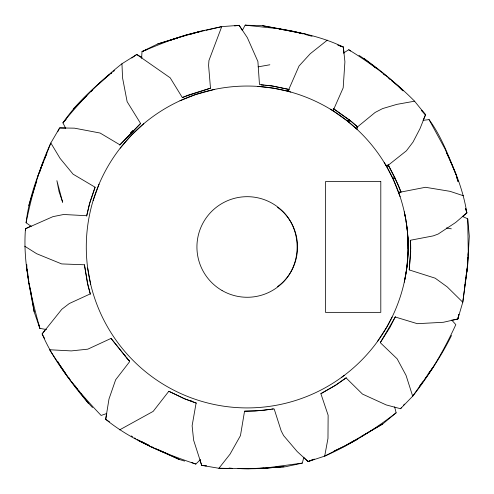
<?xml version="1.0" encoding="UTF-8"?>
<svg xmlns="http://www.w3.org/2000/svg" width="494" height="494" viewBox="0 0 494 494"><rect width="100%" height="100%" fill="white"/><g stroke="black" fill="none" stroke-linecap="round" stroke-linejoin="round"><path stroke-width="0.74" d="M408.149 248.853A160.939 160.939 0 0 0 168.38 106.679A160.939 160.939 0 0 0 165.138 385.413A160.939 160.939 0 0 0 408.149 248.853L407.834 236.737M46.516 329.56L39.866 328.356C30.881 296.029 22.773 262.549 25.484 228.753L31.005 226.036M462.248 216.292L467.713 218.836L468.256 252.249L467.59 265.791L462.779 302.242L457.833 318.982L443.39 322.279L417.337 323.687L395.286 317.012L380.281 342.657L397.139 358.817L406.049 375.391L412.688 396.194L400.535 408.723L386.215 404.926L362.473 394.082L346.078 377.929L334.734 385.789L320.872 393.675L328.133 415.244L327.973 438.437L324.694 456.123L308.095 461.557L297.197 451.559L283.612 435.603L281.197 430.916L274.176 408.97L255.009 411.039L244.549 411.199L240.461 435.622L230.043 454.153L218.916 468.275L201.713 465.379L199.934 460.303M141.617 58.335L142.006 51.58L157.697 43.954L186.485 34.883L200.008 31.48L190.523 34.277M466.108 276.226L467.59 266.334L469.3 236.218L467.713 218.836M466.978 270.823L462.779 302.242L447.212 286.891L435.183 278.184L409.23 269.915L410.736 248.488L410.576 240.22L433.189 235.897L438.135 234.063L455.622 222.516L466.849 212.902C463.458 191.802 455.845 171.492 446.329 152.424M467.083 269.335L467.287 266.365M467.59 261.906L467.898 257.448M468.053 255.225L468.256 252.249M409.23 269.915L410.699 251.909L410.279 240.405M464.619 286.125L464.848 284.6M465.076 283.081L465.422 280.796M465.651 279.271L465.879 277.752M31.128 226.301L26.089 222.775C28.689 200.101 36.414 178.291 45.275 157.351M465.638 278.53L465.879 277.004M466.126 275.479L467.59 266.334M86.66 216.125L89.358 204.331L95.089 187.207L73.081 174.172L60.089 158.401L50.833 142.994L59.644 127.921L74.452 128.162L100.103 133.034L119.875 144.804L140.599 123.475L127.137 101.708L122.555 77.873L121.95 63.751L136.733 54.494L142.105 57.495M106.704 413.268L105.691 419.326C132.028 440.636 163.996 453.418 195.84 464.07L200.57 459.445M384.178 162.452L386.394 166.151L388.408 165.101L406.432 150.775L413.033 142.044L420.054 128.526L425.544 114.744L414.577 101.19L396.873 104.364L382.591 108.594L375.15 112.434L357.545 126.878L357.026 129.317L347.06 120.746L333.506 111.125L333.888 108.915L343.182 87.852L344.911 61.775L343.361 47.072C325.262 38.297 305.49 33.475 285.742 30.097M349.178 122.45L349.622 120.098L333.888 108.915L332.635 110.576L330.319 109.149M290.799 92.051L288.416 91.402L288.805 89.42L299.043 65.98L310.251 53.729L327.349 40.131M404.833 279.536C409.267 258.109 409.26 235.78 404.821 214.359M404.419 281.494L406.846 267.532L408.081 251.977A33.666 7.243 -90 0 0 408.081 242.153L407.501 232.415L406.148 221.608M404.574 280.771L404.265 282.185M26.089 222.775C31.672 195.426 39.1 168.398 50.833 142.994L44.411 159.401M457.833 318.982L458.84 314.53L457.833 318.982L451.825 320.297M278.394 466.984L285.242 466.787L302.303 463.106L303.859 457.16M28.701 205.535L36.784 180.983M39.631 172.32L42.484 163.65M95.089 187.207L89.939 202.299L86.685 215.717L63.67 214.489L52.944 216.644L25.484 228.753L25.54 230.278M93.119 200.564L99.059 184.126M37.433 177.235L41.342 167.244M41.904 165.817L43.855 160.828M395.379 316.605L389.957 327.411L380.281 342.657M400.091 196.643L393.465 179.791L387.308 167.75L388.408 165.101L385.9 165.311M421.425 110.267L425.544 114.744L423.092 120.332L429.064 119.616C441.296 136.208 448.503 155.758 456.024 174.777M45.899 155.956L46.825 153.856M451.516 335.457C442.698 353.284 431.947 370.333 419.647 386.005M57.712 131.775L59.644 127.921L65.795 128.082M392.125 317.018L386.734 327.213L377.348 341.681M393.465 179.791L394.762 177.352L388.408 165.101M242.208 30.585L245.148 25.182L262.592 25.707L292.306 31.06L302.544 33.765M422.852 381.8L412.688 396.194C430.095 374.279 444.186 350.042 455.82 324.632L451.744 320.081M425.056 378.67L427.711 374.915M428.594 373.668L433.893 366.159M109.149 74.835C92.051 89.037 75.477 104.419 62.942 122.895L65.671 128.286M119.672 145.15L140.599 123.475M428.076 374.069L433.609 366.659M45.831 329.09L42.12 333.925C55.519 365.004 78.009 391.106 101.109 415.448L106.766 413.515M196.532 403.129L185.139 399.029L168.825 391.267L153.171 411.379L119.597 429.891M120.184 148.169L131.46 135.171L143.81 123.661M400.535 408.723L401.523 407.569M403.481 405.278L404.487 404.098M66.406 118.863L62.942 122.895C80.368 101.072 100.016 81.059 121.95 63.751M83.227 99.275L84.709 97.546M348.221 121.672L349.622 120.098L357.545 126.878L355.97 128.341M257.917 86.394L273.645 88.222L287.236 91.094L288.805 89.42L271.101 85.795L265.747 85.345M130.447 133.071L132.985 130.49M130.515 133.571L133.17 130.916M73.285 108.834L82.016 100.368M83.109 99.313L86.932 95.608M91.304 91.378L92.39 90.316M98.942 83.974L106.167 77.212M130.787 133.047L133.565 130.441M462.724 216.36L466.849 212.902L465.681 208.517M348.042 444.192L382.733 423.976L396.132 412.811L394.644 406.883M346.337 377.688L336.525 384.647L320.872 393.675M110.353 73.884L112.157 72.457M113.354 71.513L114.552 70.562M107.383 76.267L109.211 74.86M110.434 73.915L111.65 72.976M277.517 286.582C303.662 268.73 303.662 225.227 277.517 207.375M341.694 377.274L344.299 375.341M396.132 412.811C374.014 429.885 350.265 444.767 324.694 456.123L357.428 439.364M131.793 58.045L136.733 54.494L170.189 77.811L182.261 97.448L210.487 88.173L208.598 65.48L208.937 60.527L221.732 26.633L239.133 25.324L247.34 37.655L257.905 61.515L259.474 84.493L273.176 86.098L288.805 89.42M343.552 52.988L348.758 49.746C372.538 64.399 394.928 81.275 414.577 101.19M353.828 440.839L344.633 446.206L334.197 450.936M361.713 436.239L382.733 423.976M398.868 193.08L400.998 192.036L425.482 187.288L450.028 191.332L463.465 195.778M109.501 421.845L105.691 419.326L108.995 398.967L115.652 379.775L129.712 361.552L111.045 338.415L87.827 349.159L71.315 350.907L49.505 349.74L65.819 374.267L70.376 380.164M179.989 100.751L195.451 94.595L214.519 89.395M182.836 97.423L188.214 95.089L210.487 88.173M304.168 457.882L308.095 461.557L313.042 459.568M308.095 461.557L314.332 459.062M147.657 49.332L142.006 51.58C160.951 43.818 179.909 35.617 200.107 31.721M170.245 40.366L172.363 39.526M392.687 178.118L394.762 177.352L400.998 192.036L398.522 192.117M157.697 43.954L177.395 38.149M173.067 39.242L200.107 31.32L221.732 26.633L206.072 30.319M347.06 120.746L349.622 120.098M200.755 31.338L204.51 30.634M258.103 66.857L269.854 64.776M270.187 409.285L262.61 410.477L244.549 411.199M271.7 409.044L273.219 408.81M234.613 25.954L239.133 25.324L242.492 30.474M266.939 467.837L302.303 463.106M276.998 467.102C264.062 468.608 251.001 469.096 237.991 468.547M270.94 467.713L284.038 466.886M263.938 468.053L255.688 468.658L246.5 468.559M269.187 467.67L248.371 468.775L218.916 468.275L231.939 468.411M238.713 468.596L242.511 468.559M255.435 468.442L265.043 468.256L280.302 466.855L278.795 466.589M44.682 338.6L42.12 333.925L61.799 309.287L69.284 303.532L90.223 293.911L88.093 285.927L84.431 264.784L61.657 263.92L36.667 253.718L24.7 246.197M261.165 84.949L264.222 85.215M168.825 391.267L183.793 398.467L196.099 403.073L192.117 425.748L193.629 440.21L201.713 465.379L206.189 465.811M201.713 465.379L206.276 465.823M229.093 468.04L232.131 468.337M247.408 25.41L245.148 25.182L278.406 28.683L305.984 34.234M279.74 29.214L281.24 29.43M282.741 29.652L284.241 29.875M446.348 227.969L451.312 228.815M262.592 25.707L299.086 32.709L302.773 33.808M287.996 89.513L289.484 89.84M287.236 91.094L288.416 91.402M306.2 34.728L312.054 36.278M142.068 441.84L151.46 447.113L179.044 459.383L184.577 461.093M190.795 400.77L192.246 401.276M338.625 45.38L343.361 47.072L343.948 53.185M337.68 45.034L343.361 47.072M167.972 453.992L160.266 450.763M191.555 462.52L195.84 464.07M148.75 445.174L137.141 439.475M158.389 449.694L179.044 459.383M138.925 440.734L149.256 445.588M152.004 446.879L153.381 447.527M154.758 448.175L158.889 450.114M333.499 108.742L351.975 122.012L357.545 126.878M358.953 55.34C374.755 65.646 389.612 77.681 403.11 90.902M131.231 435.936L132.546 436.727M134.516 437.9L135.825 438.691M332.635 110.576L333.506 111.125M333.166 108.785L334.444 109.594M348.758 49.746L350.647 51.012M374.014 66.61L376.539 68.296M348.566 119.702L349.764 120.66M363.942 58.317L375.174 67.406M383.449 74.1L384.628 75.057M388.766 78.404L389.951 79.361M391.723 80.8L393.496 82.232M394.675 83.19L398.226 86.061L401.9 89.92M356.687 126.47L357.773 127.551M59.768 365.066C69.456 380.09 80.324 394.545 92.539 407.581M421.864 110.884L425.544 114.744M124.309 355.044L125.322 356.186M126.341 357.329L127.353 358.471M128.366 359.613L129.385 360.756M111.045 338.415L128.953 360.744M71.284 381.343L72.198 382.523M73.106 383.702L77.663 389.599M65.893 373.785L59.786 365.023M68.647 377.416L69.568 378.632M75.082 385.9L76.002 387.117M76.922 388.327L77.842 389.538M78.762 390.748L79.682 391.964M80.602 393.175L88.414 403.475M388.093 164.829L398.325 185.12L400.998 192.036M57.773 361.806L58.971 363.763M57.823 361.713L59.002 363.701M386.394 166.151L387.308 167.75M429.064 119.616L445.057 148.984L456.184 174.839M90.458 294.288L87.327 282.611L84.431 264.784M27.096 269.823L28.621 282.185L34.172 311.881L39.866 328.356L38.458 323.311M458.037 181.403L456.246 175.512L457.895 181.378M465.595 208.499L466.849 212.902M31.449 295.332L29.097 283.346M404.265 211.772L404.567 213.142M404.413 212.432L405.753 219.25M87.66 268.02L90.711 284.476M27.04 269.113L27.411 271.367M27.664 272.867L27.917 274.368M30.671 290.873L30.918 292.374M31.171 293.874L31.418 295.375M31.672 296.875L32.295 300.624M32.548 302.124L34.172 311.881M26.75 268.242L28.393 278.814M28.627 280.326L28.862 281.839M26.775 264.556L26.911 268.366M380.8 181.601L325.478 181.601L325.478 312.362L380.8 312.362L380.8 181.601M62.621 202.176L59.039 191.598L56.89 180.65L62.621 202.176M222.072 290.534A50.295 50.295 0 0 0 297.518 246.981A50.295 50.295 0 0 0 222.072 203.423A50.295 50.295 0 0 0 222.072 290.534"/></g></svg>
